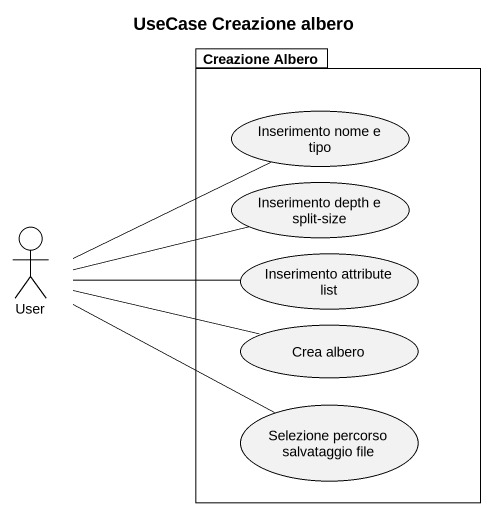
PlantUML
@startuml
title UseCase Creazione albero
package "Creazione Albero" as Creazione_Albero {
  usecase "Inserimento nome e tipo" as Inserimento_nome_e_tipo
  usecase "Inserimento depth e split-size" as Inserimento_depth_e_split
  usecase "Inserimento attribute list" as Inserimento_attribute_list
  usecase "Crea albero" as Crea_albero
  usecase "Selezione percorso salvataggio file" as Selezione_percorso
}
actor User
User -right- Inserimento_nome_e_tipo
User -right- Inserimento_depth_e_split
User -right- Inserimento_attribute_list
User -right- Crea_albero
Selezione_percorso -left- User
@enduml
